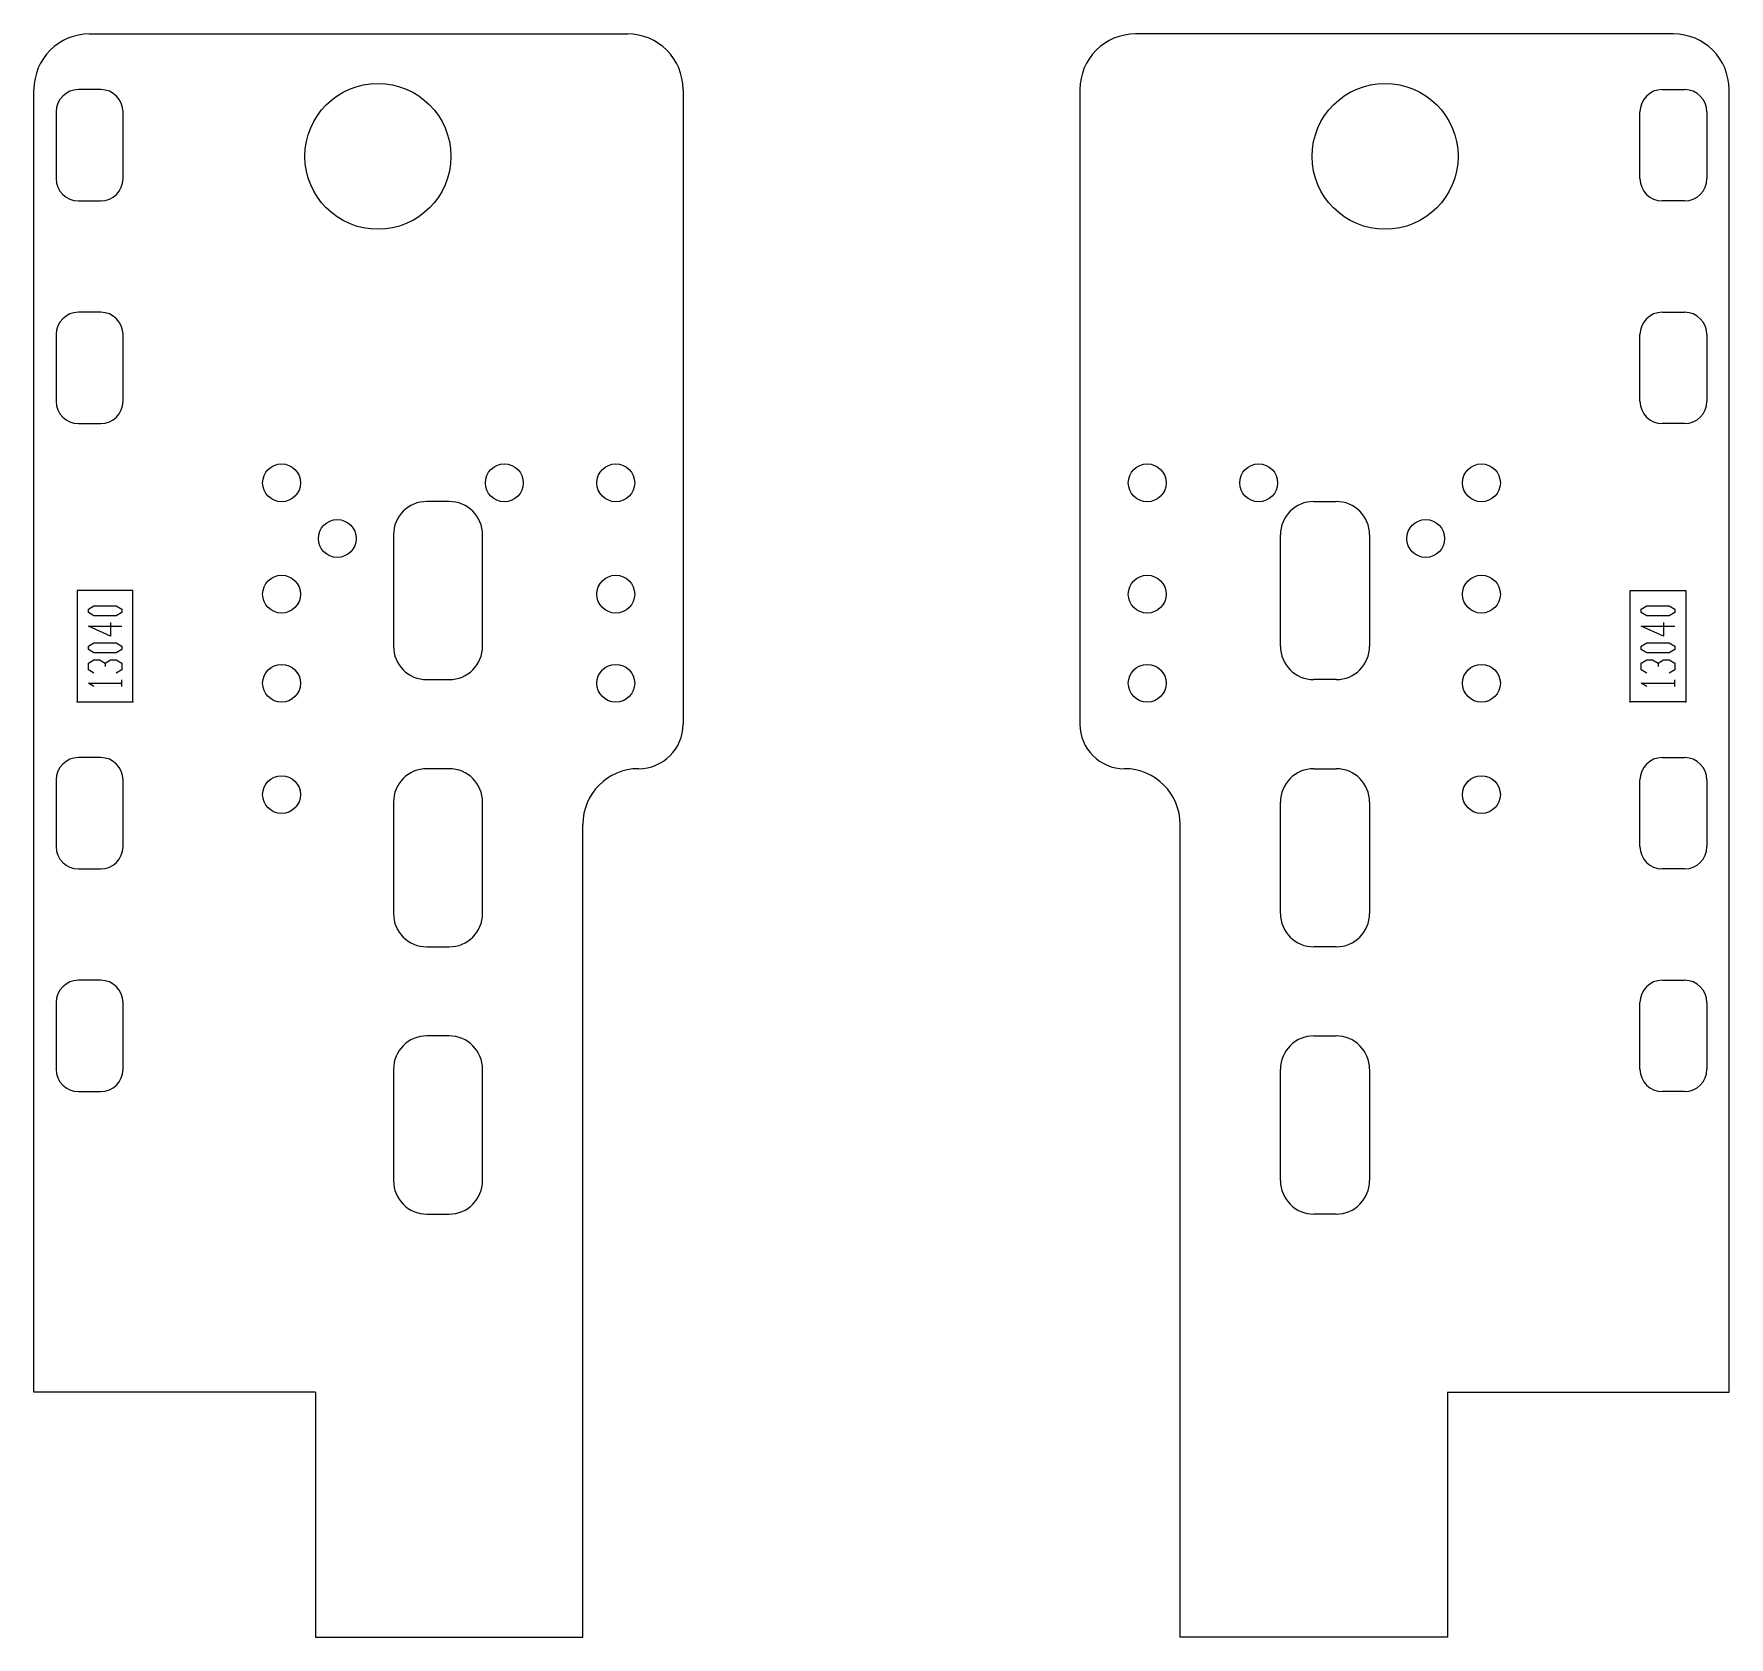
# Model space of a CAD drawing. Extents: x 0 to 2825, y 0 to 1188.
# Drawn here: x 2064 to 2825, y 364 to 1084 of the extents above; entities that cross this region are included whole.
import ezdxf

# ---------------------------------------------------------------- set-up
doc = ezdxf.new("R2010")
doc.units = 0
doc.header["$LTSCALE"] = 4
doc.header["$PDSIZE"] = -1
doc.linetypes.add('SOLID', pattern=[0])
doc.layers.get('0').update_dxf_attribs({"linetype": 'CONTINUOUS'})
doc.layers.add('MARCADO', color=5, linetype='CONTINUOUS')

msp = doc.modelspace()

# ---------------------------------------------------------------- linework, layer by layer
at = {"linetype": 'Continuous'}
for p, q in [((2089.16, 1084.28), (2330.58, 1084.28)), ((2800.13, 1084.28), (2558.71, 1084.28)), ((2064.16, 474.28), (2064.16, 1059.28)), ((2094.16, 1059.28), (2084.16, 1059.28)), ((2355.58, 1059.28), (2355.58, 774.28)), ((2533.71, 1059.28), (2533.71, 774.28)), ((2795.13, 1059.28), (2805.13, 1059.28)), ((2825.13, 474.28), (2825.13, 1059.28)), ((2074.16, 1049.28), (2074.16, 1019.28)), ((2104.16, 1019.28), (2104.16, 1049.28)), ((2785.13, 1019.28), (2785.13, 1049.28)), ((2815.13, 1049.28), (2815.13, 1019.28)), ((2084.16, 1009.28), (2094.16, 1009.28)), ((2805.13, 1009.28), (2795.13, 1009.28)), ((2094.16, 959.28), (2084.16, 959.28)), ((2795.13, 959.28), (2805.13, 959.28)), ((2074.16, 949.28), (2074.16, 919.28)), ((2104.16, 919.28), (2104.16, 949.28)), ((2785.13, 919.28), (2785.13, 949.28)), ((2815.13, 949.28), (2815.13, 919.28)), ((2084.16, 909.28), (2094.16, 909.28)), ((2805.13, 909.28), (2795.13, 909.28)), ((2250.58, 874.28), (2240.58, 874.28)), ((2638.71, 874.28), (2648.71, 874.28)), ((2225.58, 859.28), (2225.58, 809.28)), ((2265.58, 809.28), (2265.58, 859.28)), ((2623.71, 809.28), (2623.71, 859.28)), ((2663.71, 859.28), (2663.71, 809.28)), ((2240.58, 794.28), (2250.58, 794.28)), ((2648.71, 794.28), (2638.71, 794.28)), ((2094.16, 759.28), (2084.16, 759.28)), ((2250.58, 754.28), (2240.58, 754.28)), ((2638.71, 754.28), (2648.71, 754.28)), ((2795.13, 759.28), (2805.13, 759.28)), ((2074.16, 749.28), (2074.16, 719.28)), ((2104.16, 719.28), (2104.16, 749.28)), ((2785.13, 719.28), (2785.13, 749.28)), ((2815.13, 749.28), (2815.13, 719.28)), ((2225.58, 739.28), (2225.58, 689.28)), ((2265.58, 689.28), (2265.58, 739.28)), ((2623.71, 689.28), (2623.71, 739.28)), ((2663.71, 739.28), (2663.71, 689.28)), ((2310.58, 364.28), (2310.58, 729.28)), ((2578.71, 364.28), (2578.71, 729.28)), ((2084.16, 709.28), (2094.16, 709.28)), ((2805.13, 709.28), (2795.13, 709.28)), ((2240.58, 674.28), (2250.58, 674.28)), ((2648.71, 674.28), (2638.71, 674.28)), ((2094.16, 659.28), (2084.16, 659.28)), ((2795.13, 659.28), (2805.13, 659.28)), ((2074.16, 649.28), (2074.16, 619.28)), ((2104.16, 619.28), (2104.16, 649.28)), ((2785.13, 619.28), (2785.13, 649.28)), ((2815.13, 649.28), (2815.13, 619.28)), ((2250.58, 634.28), (2240.58, 634.28)), ((2638.71, 634.28), (2648.71, 634.28)), ((2225.58, 619.28), (2225.58, 569.28)), ((2265.58, 569.28), (2265.58, 619.28)), ((2623.71, 569.28), (2623.71, 619.28)), ((2663.71, 619.28), (2663.71, 569.28)), ((2084.16, 609.28), (2094.16, 609.28)), ((2805.13, 609.28), (2795.13, 609.28)), ((2240.58, 554.28), (2250.58, 554.28)), ((2648.71, 554.28), (2638.71, 554.28)), ((2190.58, 474.28), (2064.16, 474.28)), ((2190.58, 474.28), (2190.58, 364.28)), ((2698.71, 474.28), (2698.71, 364.28)), ((2698.71, 474.28), (2825.13, 474.28)), ((2190.58, 364.28), (2310.58, 364.28)), ((2698.71, 364.28), (2578.71, 364.28))]:
    msp.add_line(p, q, dxfattribs=at)
for centre, radius in [((2218.58, 1029.28), 32.75), ((2670.71, 1029.28), 32.75), ((2175.35, 882.65), 8.5), ((2275.35, 882.65), 8.5), ((2325.35, 882.65), 8.5), ((2563.94, 882.65), 8.5), ((2613.94, 882.65), 8.5), ((2713.94, 882.65), 8.5), ((2200.35, 857.65), 8.5), ((2688.94, 857.65), 8.5), ((2175.35, 832.65), 8.5), ((2325.35, 832.65), 8.5), ((2563.94, 832.65), 8.5), ((2713.94, 832.65), 8.5), ((2175.35, 792.65), 8.5), ((2325.35, 792.65), 8.5), ((2563.94, 792.65), 8.5), ((2713.94, 792.65), 8.5), ((2175.35, 742.65), 8.5), ((2713.94, 742.65), 8.5)]:
    msp.add_circle(centre, radius, dxfattribs=at)
for centre, radius, start, end in [((2089.16, 1059.28), 25, 90, 180), ((2330.58, 1059.28), 25, 0, 90), ((2558.71, 1059.28), 25, 90, 180), ((2800.13, 1059.28), 25, 0, 90), ((2084.16, 1049.28), 10, 90, 180), ((2094.16, 1049.28), 10, 0, 90), ((2795.13, 1049.28), 10, 90, 180), ((2805.13, 1049.28), 10, 0, 90), ((2084.16, 1019.28), 10, 180, 270), ((2094.16, 1019.28), 10, 270, 0), ((2795.13, 1019.28), 10, 180, 270), ((2805.13, 1019.28), 10, 270, 0), ((2084.16, 949.28), 10, 90, 180), ((2094.16, 949.28), 10, 0, 90), ((2795.13, 949.28), 10, 90, 180), ((2805.13, 949.28), 10, 0, 90), ((2084.16, 919.28), 10, 180, 270), ((2094.16, 919.28), 10, 270, 0), ((2795.13, 919.28), 10, 180, 270), ((2805.13, 919.28), 10, 270, 0), ((2240.58, 859.28), 15, 90, 180), ((2250.58, 859.28), 15, 0, 90), ((2638.71, 859.28), 15, 90, 180), ((2648.71, 859.28), 15, 0, 90), ((2240.58, 809.28), 15, 180, 270), ((2250.58, 809.28), 15, 270, 0), ((2638.71, 809.28), 15, 180, 270), ((2648.71, 809.28), 15, 270, 0), ((2335.58, 774.28), 20, 270, 0), ((2553.71, 774.28), 20, 180, 270), ((2084.16, 749.28), 10, 90, 180), ((2094.16, 749.28), 10, 0, 90), ((2240.58, 739.28), 15, 90, 180), ((2250.58, 739.28), 15, 0, 90), ((2335.58, 729.28), 25, 90, 180), ((2553.71, 729.28), 25, 360, 90), ((2638.71, 739.28), 15, 90, 180), ((2648.71, 739.28), 15, 0, 90), ((2795.13, 749.28), 10, 90, 180), ((2805.13, 749.28), 10, 0, 90), ((2084.16, 719.28), 10, 180, 270), ((2094.16, 719.28), 10, 270, 0), ((2795.13, 719.28), 10, 180, 270), ((2805.13, 719.28), 10, 270, 0), ((2240.58, 689.28), 15, 180, 270), ((2250.58, 689.28), 15, 270, 0), ((2638.71, 689.28), 15, 180, 270), ((2648.71, 689.28), 15, 270, 0), ((2084.16, 649.28), 10, 90, 180), ((2094.16, 649.28), 10, 0, 90), ((2795.13, 649.28), 10, 90, 180), ((2805.13, 649.28), 10, 0, 90), ((2240.58, 619.28), 15, 90, 180), ((2250.58, 619.28), 15, 0, 90), ((2638.71, 619.28), 15, 90, 180), ((2648.71, 619.28), 15, 0, 90), ((2084.16, 619.28), 10, 180, 270), ((2094.16, 619.28), 10, 270, 0), ((2795.13, 619.28), 10, 180, 270), ((2805.13, 619.28), 10, 270, 0), ((2240.58, 569.28), 15, 180, 270), ((2250.58, 569.28), 15, 270, 0), ((2638.71, 569.28), 15, 180, 270), ((2648.71, 569.28), 15, 270, 0)]:
    msp.add_arc(centre, radius, start, end, dxfattribs=at)
at = {"layer": 'MARCADO', "linetype": 'SOLID'}
for p, q in [((2108.58, 834.28), (2083.58, 834.28)), ((2083.58, 834.28), (2083.58, 784.28)), ((2108.58, 784.28), (2108.58, 834.28)), ((2780.71, 784.28), (2780.71, 834.28)), ((2780.71, 834.28), (2805.71, 834.28)), ((2805.71, 834.28), (2805.71, 784.28)), ((2083.58, 784.28), (2108.58, 784.28)), ((2805.71, 784.28), (2780.71, 784.28))]:
    msp.add_line(p, q, dxfattribs=at)
at = {"layer": 'MARCADO', "lineweight": 0}
for points in [[(2103.58, 824.41), (2101.09, 822.89), (2091.09, 822.89), (2088.6, 824.41), (2088.6, 825.92), (2091.09, 827.43), (2101.09, 827.43), (2103.58, 825.92), (2103.58, 824.41)], [(2800.72, 824.41), (2798.22, 822.89), (2788.23, 822.89), (2785.73, 824.41), (2785.73, 825.92), (2788.23, 827.43), (2798.22, 827.43), (2800.72, 825.92), (2800.72, 824.41)], [(2103.58, 807.77), (2101.09, 806.26), (2091.09, 806.26), (2088.6, 807.77), (2088.6, 809.28), (2091.09, 810.8), (2101.09, 810.8), (2103.58, 809.28), (2103.58, 807.77)], [(2800.72, 807.77), (2798.22, 806.26), (2788.23, 806.26), (2785.73, 807.77), (2785.73, 809.28), (2788.23, 810.8), (2798.22, 810.8), (2800.72, 809.28), (2800.72, 807.77)]]:
    msp.add_lwpolyline(points, close=True, dxfattribs=at)
for points in [[(2098.59, 819.87), (2098.59, 813.82), (2088.6, 818.36), (2103.58, 818.36)], [(2795.72, 819.87), (2795.72, 813.82), (2785.73, 818.36), (2800.72, 818.36)], [(2091.09, 797.18), (2088.6, 798.7), (2088.6, 801.72), (2091.09, 803.23), (2093.59, 803.23), (2096.09, 801.72), (2096.09, 800.21)], [(2096.09, 801.72), (2098.59, 803.23), (2101.09, 803.23), (2103.58, 801.72), (2103.58, 798.7), (2101.09, 797.18)], [(2788.23, 797.18), (2785.73, 798.7), (2785.73, 801.72), (2788.23, 803.23), (2790.73, 803.23), (2793.23, 801.72), (2793.23, 800.21)], [(2793.23, 801.72), (2795.72, 803.23), (2798.22, 803.23), (2800.72, 801.72), (2800.72, 798.7), (2798.22, 797.18)], [(2091.09, 791.13), (2088.6, 792.65), (2103.58, 792.65)], [(2103.58, 791.13), (2103.58, 794.16)], [(2788.23, 791.13), (2785.73, 792.65), (2800.72, 792.65)], [(2800.72, 791.13), (2800.72, 794.16)]]:
    msp.add_lwpolyline(points, dxfattribs=at)
at = {"layer": 'MARCADO', "linetype": 'SOLID'}
for p in [(2083.58, 784.28), (2108.58, 784.28), (2780.71, 784.28), (2805.71, 784.28)]:
    msp.add_point(p, dxfattribs=at)

doc.saveas('drawing.dxf')
